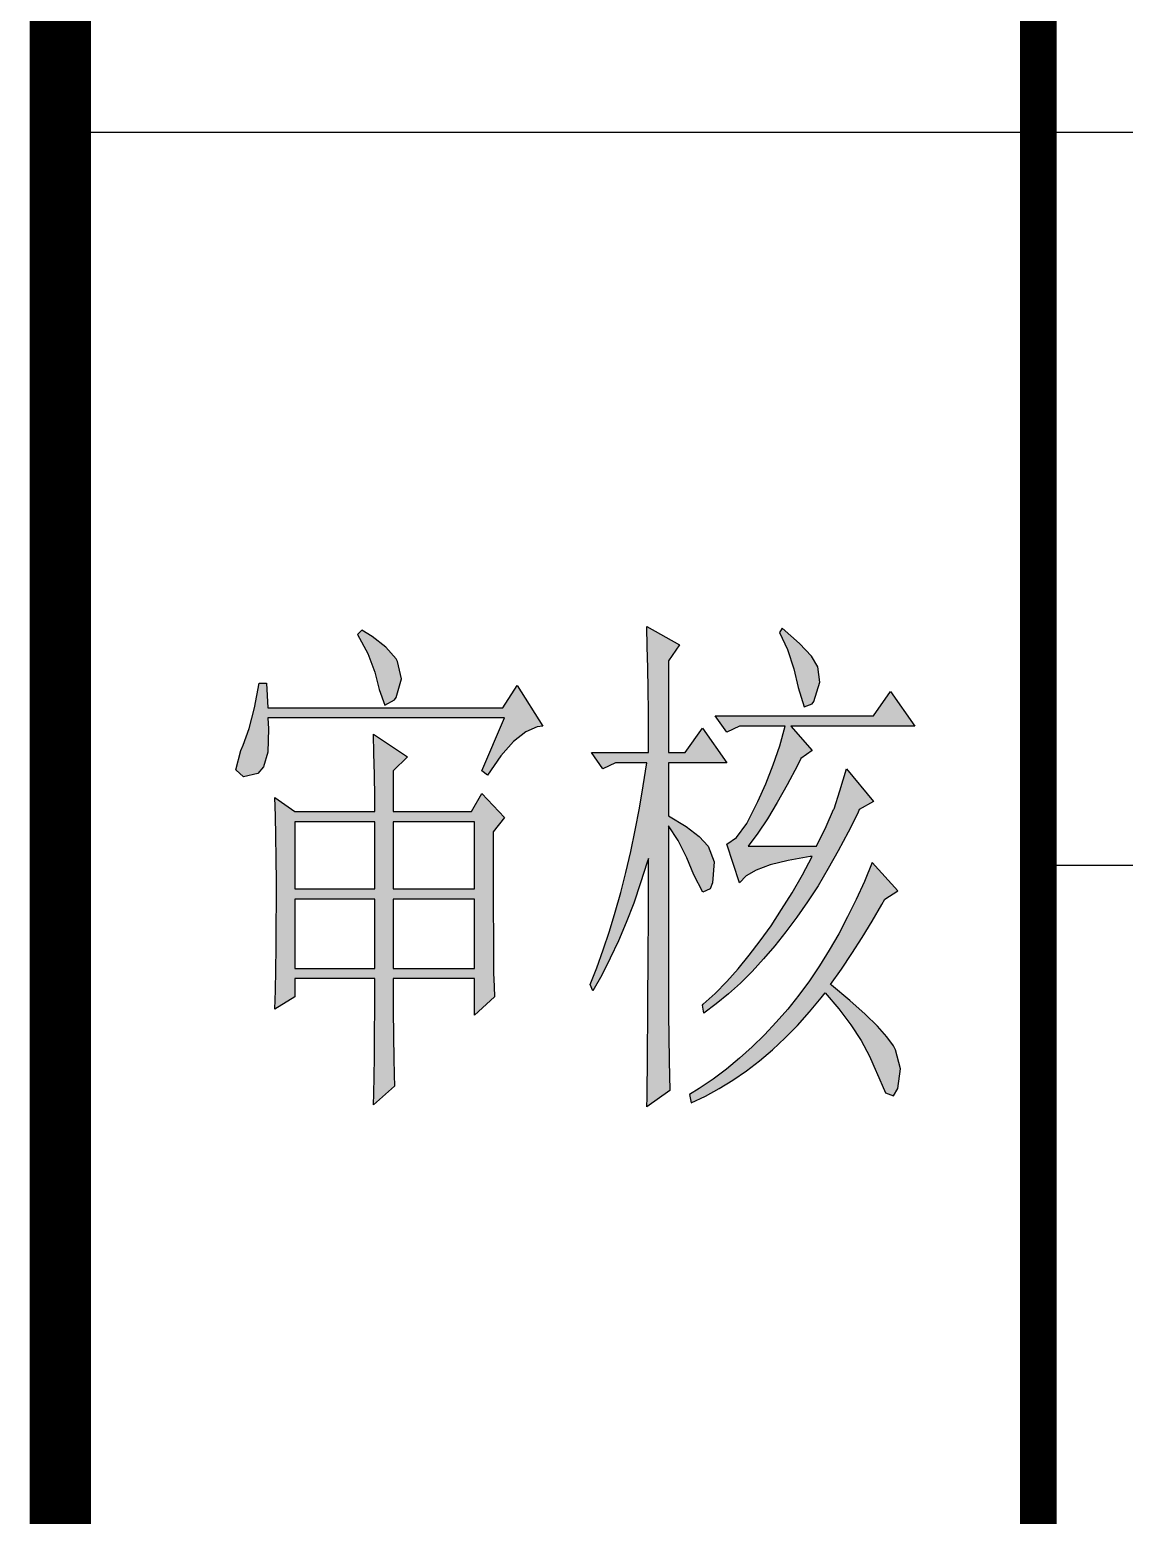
# Model space of a CAD drawing. Extents: x 535358 to 858566, y -185481 to -98609.
# Drawn here: x 753962 to 754768, y -160117 to -159023 of the extents above; entities that cross this region are included whole.
import ezdxf

# ---------------------------------------------------------------- set-up
doc = ezdxf.new("R2010")
doc.units = 0
doc.header["$LTSCALE"] = 1000
doc.header["$MEASUREMENT"] = 0
doc.layers.add('1', color=3, linetype='CONTINUOUS')

msp = doc.modelspace()

# ---------------------------------------------------------------- hatches: boundary and pattern name
at = {"layer": '1'}
h = msp.add_hatch(color=256, dxfattribs=at)
h.paths.add_polyline_path([(754499.1, -159782.4), (754508.5, -159774.3), (754517.8, -159765.6), (754526.9, -159756.3), (754535.8, -159746.4), (754544.5, -159735.9), (754547.4, -159732.4), (754557.4, -159744.1), (754566.2, -159755.9), (754573.8, -159767.5), (754580, -159778.9), (754584.9, -159790.2), (754585.1, -159790.8), (754591.7, -159806), (754597.7, -159808.1), (754600.9, -159802.8), (754602.8, -159788.2), (754599.1, -159774.3), (754597.7, -159771.4), (754592.8, -159764.7), (754585.8, -159757), (754576.7, -159748), (754565.4, -159737.9), (754551.9, -159726.6), (754551.4, -159726.3), (754559.3, -159715), (754566.9, -159703.4), (754574.5, -159691.5), (754581.9, -159679.5), (754589.1, -159667.3), (754591.3, -159663.4), (754600.9, -159657.3), (754581.9, -159636.4), (754576.2, -159650.2), (754570.3, -159663.5), (754563.9, -159676.4), (754557.4, -159688.9), (754550.4, -159700.9), (754543.3, -159712.4), (754535.8, -159723.5), (754527.9, -159734.1), (754519.8, -159744.3), (754511.4, -159754), (754502.7, -159763.3), (754493.7, -159772.1), (754484.3, -159780.5), (754474.7, -159788.5), (754464.9, -159795.9), (754454.6, -159802.8), (754447.6, -159807.3), (754448.6, -159813.3), (754459.2, -159808.4), (754469.4, -159802.8), (754479.5, -159796.6), (754489.4, -159789.8)])
h.paths.add_polyline_path([(754502, -159707.4), (754493.6, -159716.6), (754485, -159725.1), (754476.2, -159733.1), (754467.2, -159740.5), (754458.1, -159747.3), (754457, -159741.4), (754457.6, -159740.8), (754466.3, -159732.7), (754474.9, -159724), (754483.3, -159714.7), (754491.4, -159704.7), (754499.5, -159694.1), (754507.5, -159682.9), (754515.3, -159671), (754523, -159658.6), (754530.6, -159645.5), (754537.8, -159631.9), (754536.2, -159632), (754520.1, -159634.8), (754506.9, -159638), (754496.6, -159641.9), (754489.1, -159646.2), (754484.3, -159651.3), (754474.9, -159622.8), (754482.1, -159618), (754489.8, -159607.5), (754497.9, -159591.3), (754503.6, -159578.5), (754509.1, -159564.5), (754513.9, -159550.3), (754517.9, -159535.8), (754484.3, -159535.8), (754474.9, -159540.3), (754466.5, -159528.4), (754583, -159528.4), (754595.5, -159510.4), (754613.3, -159535.8), (754522.1, -159535.8), (754537.8, -159553.9), (754529.5, -159559.8), (754526.9, -159564.9), (754519.5, -159579.1), (754512.1, -159592.2), (754504.9, -159604.1), (754497.8, -159614.8), (754490.7, -159624.4), (754541, -159624.4), (754541.3, -159623.9), (754548, -159609.9), (754553.6, -159597.4), (754553.9, -159596.7), (754558.2, -159583.5), (754563, -159567.4), (754583, -159591.3), (754572.5, -159597.4), (754571.3, -159599.9), (754564.2, -159614.1), (754556.9, -159627.7), (754549.5, -159640.7), (754542.2, -159653.4), (754534.3, -159665.2), (754526.5, -159676.7), (754518.5, -159687.4), (754510.4, -159697.7)])
h.paths.add_polyline_path([(754229.4, -159568.8), (754229.4, -159598.8), (754287.1, -159598.8), (754294.5, -159585.4), (754311.2, -159603.3), (754302.9, -159613.8), (754302.9, -159671.9), (754303.1, -159689.6), (754303.2, -159704.8), (754303.3, -159717.6), (754303.6, -159727.7), (754303.9, -159735.3), (754289.1, -159748.8), (754289.1, -159721.8), (754229.4, -159721.8), (754229.4, -159744.7), (754229.5, -159764.4), (754229.8, -159780.5), (754230.1, -159792.8), (754230.4, -159801.2), (754214.8, -159814.9), (754215, -159806.5), (754215.3, -159794.1), (754215.5, -159779.5), (754215.6, -159762.5), (754215.8, -159743.4), (754215.8, -159721.8), (754157, -159721.8), (754157, -159735.3), (754142.3, -159744.3), (754142.7, -159730.5), (754143, -159715.3), (754143.3, -159699.3), (754143.3, -159682.5), (754143.4, -159664.8), (754143.4, -159650.5), (754143.3, -159633.2), (754143, -159617), (754142.7, -159602), (754142.3, -159588.4), (754157, -159598.8), (754215.8, -159598.8), (754215.8, -159588.5), (754215.6, -159571.6), (754215.2, -159556.1), (754214.8, -159541.9), (754239.8, -159558.4)])
h.paths.add_polyline_path([(754136, -159504.3), (754137, -159522.3), (754310.2, -159522.3), (754320.7, -159505.9), (754339.6, -159535.8), (754335.4, -159536.3), (754327, -159540), (754318, -159547.1), (754308.6, -159557.7), (754298.7, -159571.9), (754294.5, -159568.8), (754311.2, -159529.8), (754137, -159529.8), (754137.6, -159537.9), (754137, -159555), (754134, -159565.8), (754129.8, -159570.7), (754119.2, -159573.3), (754113.6, -159568), (754117.2, -159553.9), (754118.9, -159550), (754123.4, -159537.6), (754127.3, -159522.4), (754130.8, -159504.3)])
h.paths.add_polyline_path([(754289.1, -159663.4), (754229.4, -159663.4), (754229.4, -159714.3), (754289.1, -159714.3)], flags=16)
h.paths.add_polyline_path([(754289.1, -159606.4), (754229.4, -159606.4), (754229.4, -159655.8), (754289.1, -159655.8)], flags=16)
h.paths.add_polyline_path([(754157, -159655.8), (754215.8, -159655.8), (754215.8, -159606.4), (754157, -159606.4)], flags=16)
h.paths.add_polyline_path([(754157, -159714.3), (754215.8, -159714.3), (754215.8, -159663.4), (754157, -159663.4)], flags=16)
h.paths.add_polyline_path([(754231.6, -159514.9), (754235.6, -159501.1), (754232.6, -159488.2), (754231.6, -159486.3), (754223.9, -159477.6), (754214, -159469.9), (754206.3, -159465.3), (754203.2, -159468.3), (754210.7, -159482.4), (754215.9, -159496), (754219, -159508.8), (754223.3, -159520.5), (754230.4, -159516.5)])
h.paths.add_polyline_path([(754537.9, -159519.5), (754539, -159517.8), (754543.5, -159503.4), (754542, -159492.3), (754537.2, -159484.4), (754528.5, -159475), (754515.8, -159463.8), (754513.7, -159466.9), (754519.7, -159479.4), (754524.3, -159493.6), (754527.4, -159507.3), (754532, -159521.6)])
h.paths.add_polyline_path([(754416.3, -159809.5), (754416.6, -159778.3), (754416.9, -159746.7), (754416.9, -159730.8), (754417, -159714.8), (754417, -159698.7), (754417.2, -159682.5), (754417.2, -159633.3), (754416.4, -159636), (754411.5, -159651.3), (754406.4, -159666.3), (754400.9, -159680.5), (754395.3, -159694), (754389.2, -159706.9), (754383, -159719.2), (754376.3, -159730.8), (754374.3, -159726.3), (754379.2, -159713.8), (754384, -159700.6), (754388.5, -159687), (754392.8, -159672.9), (754396.9, -159658.4), (754400.6, -159643.6), (754404.3, -159628.3), (754407.6, -159612.6), (754410.6, -159596.4), (754413.5, -159579.8), (754416.2, -159562.9), (754393.1, -159562.9), (754383.7, -159567.4), (754375.3, -159555.3), (754417.2, -159555.3), (754417.2, -159525), (754417, -159508.8), (754416.7, -159493), (754416.4, -159477.5), (754416.2, -159462.4), (754440.2, -159475.9), (754432, -159487.8), (754432, -159555.3), (754444.4, -159555.3), (754457, -159537.4), (754474.9, -159562.9), (754432, -159562.9), (754432, -159601.9), (754432.1, -159601.9), (754445, -159609.7), (754454.7, -159617.2), (754461.2, -159624.4), (754465.6, -159635.8), (754464.4, -159651.3), (754462.7, -159655.8), (754457.3, -159658.1), (754450.8, -159645.4), (754445.6, -159632.8), (754439.1, -159620), (754432, -159609.3), (754432, -159749), (754432.2, -159764.1), (754432.5, -159782.5), (754433, -159804.3), (754416.2, -159816.3), (754416.3, -159809.5)])

# ---------------------------------------------------------------- linework, layer by layer
for p, q in [((753984.3, -156109.1), (753984.3, -161258.4)), ((753984.3, -159098.4), (759384.3, -159098.4)), ((754704.3, -159638.4), (759384.3, -159638.4))]:
    msp.add_line(p, q, dxfattribs=at)
at = {"layer": '1', "const_width": 45}
msp.add_lwpolyline([(753984.3, -156038.8), (770184.3, -156038.8), (770184.3, -161258.4), (753984.3, -161258.4)], close=True, dxfattribs=at)
at = {"layer": '1', "const_width": 27}
msp.add_lwpolyline([(754704.3, -157478.4), (754704.3, -161258.4)], dxfattribs=at)
at = {"layer": '1'}
for points in [[(754231.6, -159514.9), (754235.6, -159501.1), (754232.6, -159488.2), (754231.6, -159486.3), (754223.9, -159477.6), (754214, -159469.9), (754206.3, -159465.3), (754203.2, -159468.3), (754210.7, -159482.4), (754215.9, -159496), (754219, -159508.8), (754223.3, -159520.5), (754230.4, -159516.5)], [(754537.9, -159519.5), (754539, -159517.8), (754543.5, -159503.4), (754542, -159492.3), (754537.2, -159484.4), (754528.5, -159475), (754515.8, -159463.8), (754513.7, -159466.9), (754519.7, -159479.4), (754524.3, -159493.6), (754527.4, -159507.3), (754532, -159521.6)], [(754136, -159504.3), (754137, -159522.3), (754310.2, -159522.3), (754320.7, -159505.9), (754339.6, -159535.8), (754335.4, -159536.3), (754327, -159540), (754318, -159547.1), (754308.6, -159557.7), (754298.7, -159571.9), (754294.5, -159568.8), (754311.2, -159529.8), (754137, -159529.8), (754137.6, -159537.9), (754137, -159555), (754134, -159565.8), (754129.8, -159570.7), (754119.2, -159573.3), (754113.6, -159568), (754117.2, -159553.9), (754118.9, -159550), (754123.4, -159537.6), (754127.3, -159522.4), (754130.8, -159504.3)], [(754502, -159707.4), (754493.6, -159716.6), (754485, -159725.1), (754476.2, -159733.1), (754467.2, -159740.5), (754458.1, -159747.3), (754457, -159741.4), (754457.6, -159740.8), (754466.3, -159732.7), (754474.9, -159724), (754483.3, -159714.7), (754491.4, -159704.7), (754499.5, -159694.1), (754507.5, -159682.9), (754515.3, -159671), (754523, -159658.6), (754530.6, -159645.5), (754537.8, -159631.9), (754536.2, -159632), (754520.1, -159634.8), (754506.9, -159638), (754496.6, -159641.9), (754489.1, -159646.2), (754484.3, -159651.3), (754474.9, -159622.8), (754482.1, -159618), (754489.8, -159607.5), (754497.9, -159591.3), (754503.6, -159578.5), (754509.1, -159564.5), (754513.9, -159550.3), (754517.9, -159535.8), (754484.3, -159535.8), (754474.9, -159540.3), (754466.5, -159528.4), (754583, -159528.4), (754595.5, -159510.4), (754613.3, -159535.8), (754522.1, -159535.8), (754537.8, -159553.9), (754529.5, -159559.8), (754526.9, -159564.9), (754519.5, -159579.1), (754512.1, -159592.2), (754504.9, -159604.1), (754497.8, -159614.8), (754490.7, -159624.4), (754541, -159624.4), (754541.3, -159623.9), (754548, -159609.9), (754553.6, -159597.4), (754553.9, -159596.7), (754558.2, -159583.5), (754563, -159567.4), (754583, -159591.3), (754572.5, -159597.4), (754571.3, -159599.9), (754564.2, -159614.1), (754556.9, -159627.7), (754549.5, -159640.7), (754542.2, -159653.4), (754534.3, -159665.2), (754526.5, -159676.7), (754518.5, -159687.4), (754510.4, -159697.7)], [(754229.4, -159568.8), (754229.4, -159598.8), (754287.1, -159598.8), (754294.5, -159585.4), (754311.2, -159603.3), (754302.9, -159613.8), (754302.9, -159671.9), (754303.1, -159689.6), (754303.2, -159704.8), (754303.3, -159717.6), (754303.6, -159727.7), (754303.9, -159735.3), (754289.1, -159748.8), (754289.1, -159721.8), (754229.4, -159721.8), (754229.4, -159744.7), (754229.5, -159764.4), (754229.8, -159780.5), (754230.1, -159792.8), (754230.4, -159801.2), (754214.8, -159814.9), (754215, -159806.5), (754215.3, -159794.1), (754215.5, -159779.5), (754215.6, -159762.5), (754215.8, -159743.4), (754215.8, -159721.8), (754157, -159721.8), (754157, -159735.3), (754142.3, -159744.3), (754142.7, -159730.5), (754143, -159715.3), (754143.3, -159699.3), (754143.3, -159682.5), (754143.4, -159664.8), (754143.4, -159650.5), (754143.3, -159633.2), (754143, -159617), (754142.7, -159602), (754142.3, -159588.4), (754157, -159598.8), (754215.8, -159598.8), (754215.8, -159588.5), (754215.6, -159571.6), (754215.2, -159556.1), (754214.8, -159541.9), (754239.8, -159558.4)], [(754157, -159655.8), (754215.8, -159655.8), (754215.8, -159606.4), (754157, -159606.4)], [(754289.1, -159606.4), (754229.4, -159606.4), (754229.4, -159655.8), (754289.1, -159655.8)], [(754499.1, -159782.4), (754508.5, -159774.3), (754517.8, -159765.6), (754526.9, -159756.3), (754535.8, -159746.4), (754544.5, -159735.9), (754547.4, -159732.4), (754557.4, -159744.1), (754566.2, -159755.9), (754573.8, -159767.5), (754580, -159778.9), (754584.9, -159790.2), (754585.1, -159790.8), (754591.7, -159806), (754597.7, -159808.1), (754600.9, -159802.8), (754602.8, -159788.2), (754599.1, -159774.3), (754597.7, -159771.4), (754592.8, -159764.7), (754585.8, -159757), (754576.7, -159748), (754565.4, -159737.9), (754551.9, -159726.6), (754551.4, -159726.3), (754559.3, -159715), (754566.9, -159703.4), (754574.5, -159691.5), (754581.9, -159679.5), (754589.1, -159667.3), (754591.3, -159663.4), (754600.9, -159657.3), (754581.9, -159636.4), (754576.2, -159650.2), (754570.3, -159663.5), (754563.9, -159676.4), (754557.4, -159688.9), (754550.4, -159700.9), (754543.3, -159712.4), (754535.8, -159723.5), (754527.9, -159734.1), (754519.8, -159744.3), (754511.4, -159754), (754502.7, -159763.3), (754493.7, -159772.1), (754484.3, -159780.5), (754474.7, -159788.5), (754464.9, -159795.9), (754454.6, -159802.8), (754447.6, -159807.3), (754448.6, -159813.3), (754459.2, -159808.4), (754469.4, -159802.8), (754479.5, -159796.6), (754489.4, -159789.8)], [(754157, -159714.3), (754215.8, -159714.3), (754215.8, -159663.4), (754157, -159663.4)], [(754289.1, -159663.4), (754229.4, -159663.4), (754229.4, -159714.3), (754289.1, -159714.3)]]:
    msp.add_lwpolyline(points, close=True, dxfattribs=at)
msp.add_lwpolyline([(754416.3, -159809.5), (754416.6, -159778.3), (754416.9, -159746.7), (754416.9, -159730.8), (754417, -159714.8), (754417, -159698.7), (754417.2, -159682.5), (754417.2, -159633.3), (754416.4, -159636), (754411.5, -159651.3), (754406.4, -159666.3), (754400.9, -159680.5), (754395.3, -159694), (754389.2, -159706.9), (754383, -159719.2), (754376.3, -159730.8), (754374.3, -159726.3), (754379.2, -159713.8), (754384, -159700.6), (754388.5, -159687), (754392.8, -159672.9), (754396.9, -159658.4), (754400.6, -159643.6), (754404.3, -159628.3), (754407.6, -159612.6), (754410.6, -159596.4), (754413.5, -159579.8), (754416.2, -159562.9), (754393.1, -159562.9), (754383.7, -159567.4), (754375.3, -159555.3), (754417.2, -159555.3), (754417.2, -159525), (754417, -159508.8), (754416.7, -159493), (754416.4, -159477.5), (754416.2, -159462.4), (754440.2, -159475.9), (754432, -159487.8), (754432, -159555.3), (754444.4, -159555.3), (754457, -159537.4), (754474.9, -159562.9), (754432, -159562.9), (754432, -159601.9), (754432.1, -159601.9), (754445, -159609.7), (754454.7, -159617.2), (754461.2, -159624.4), (754465.6, -159635.8), (754464.4, -159651.3), (754462.7, -159655.8), (754457.3, -159658.1), (754450.8, -159645.4), (754445.6, -159632.8), (754439.1, -159620), (754432, -159609.3), (754432, -159749), (754432.2, -159764.1), (754432.5, -159782.5), (754433, -159804.3), (754416.2, -159816.3), (754416.3, -159809.5)], dxfattribs=at)

doc.saveas('drawing.dxf')
